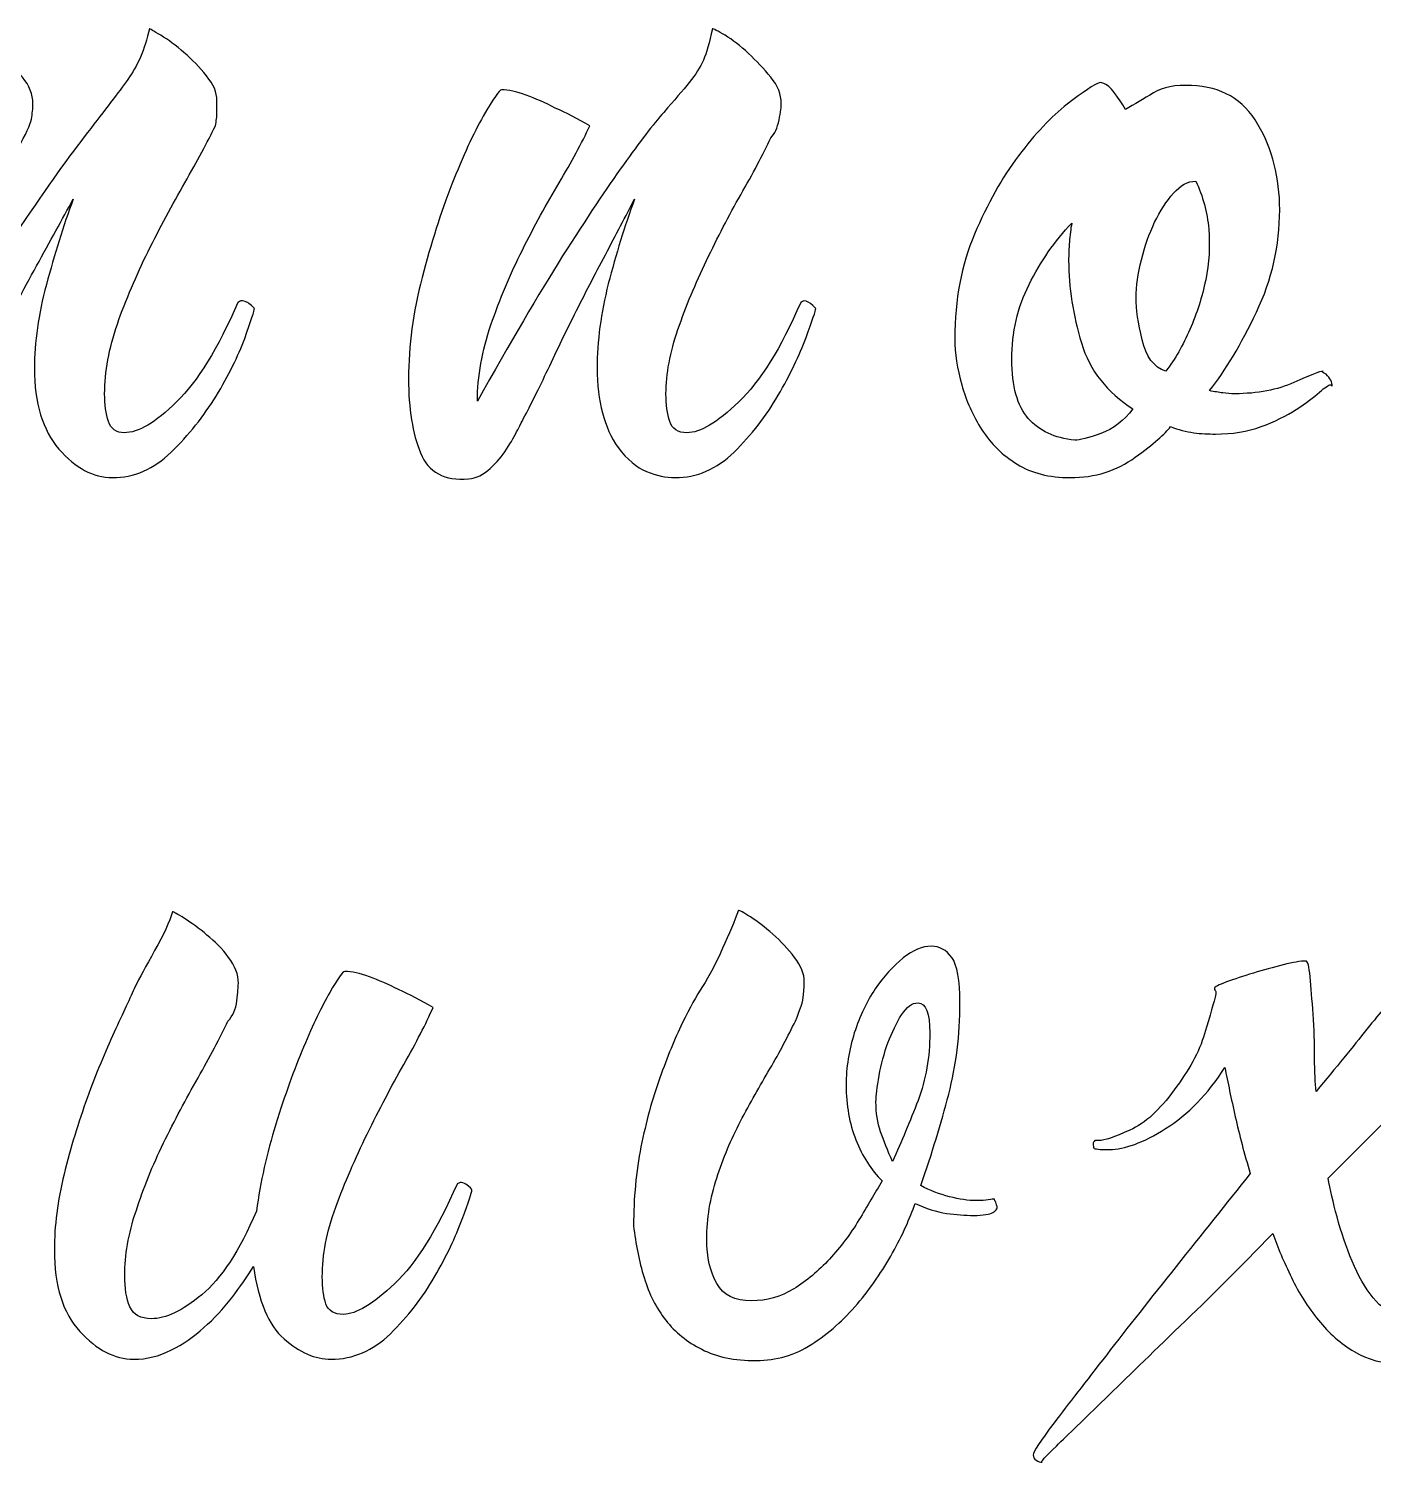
# Model space of a CAD drawing. Header units: centimetres. Extents: x -9.9 to 9.3, y -14 to 14.4.
# Drawn here: x -4.91 to 0.36, y -13.74 to -8.12 of the extents above; entities that cross this region are included whole.
import ezdxf

# ---------------------------------------------------------------- set-up
doc = ezdxf.new("R2010")
doc.units = ezdxf.units.CM
doc.header["$MEASUREMENT"] = 0
doc.layers.add('Layer 1', color=7, linetype='Continuous')

msp = doc.modelspace()

# ---------------------------------------------------------------- linework, layer by layer
at = {"layer": 'Layer 1', "color": 250}
for points, knots in [([(-5.215, -9.751), (-5.246, -9.813), (-5.278, -9.851), (-5.312, -9.865), (-5.312, -9.865), (-5.345, -9.879), (-5.369, -9.885), (-5.385, -9.885), (-5.385, -9.885), (-5.479, -9.885), (-5.542, -9.85), (-5.576, -9.78), (-5.576, -9.78), (-5.609, -9.709), (-5.625, -9.616), (-5.625, -9.498), (-5.625, -9.498), (-5.625, -9.416), (-5.618, -9.331), (-5.602, -9.243), (-5.602, -9.243), (-5.586, -9.155), (-5.565, -9.068), (-5.538, -8.982), (-5.538, -8.982), (-5.604, -9.127), (-5.67, -9.271), (-5.737, -9.416), (-5.737, -9.416), (-5.803, -9.561), (-5.854, -9.67), (-5.889, -9.745), (-5.889, -9.745), (-5.913, -9.799), (-5.943, -9.836), (-5.98, -9.853), (-5.98, -9.853), (-6.018, -9.871), (-6.044, -9.88), (-6.06, -9.88), (-6.06, -9.88), (-6.15, -9.88), (-6.211, -9.848), (-6.244, -9.786), (-6.244, -9.786), (-6.278, -9.723), (-6.294, -9.631), (-6.294, -9.51), (-6.294, -9.51), (-6.294, -9.361), (-6.274, -9.212), (-6.233, -9.061), (-6.233, -9.061), (-6.192, -8.911), (-6.145, -8.774), (-6.092, -8.651), (-6.092, -8.651), (-6.039, -8.527), (-5.991, -8.427), (-5.948, -8.349), (-5.948, -8.349), (-5.905, -8.27), (-5.88, -8.231), (-5.872, -8.231), (-5.872, -8.231), (-5.841, -8.231), (-5.805, -8.239), (-5.766, -8.255), (-5.766, -8.255), (-5.727, -8.27), (-5.688, -8.288), (-5.649, -8.307), (-5.649, -8.307), (-5.606, -8.327), (-5.561, -8.35), (-5.514, -8.378), (-5.514, -8.378), (-5.545, -8.44), (-5.589, -8.52), (-5.646, -8.615), (-5.646, -8.615), (-5.703, -8.711), (-5.758, -8.814), (-5.813, -8.923), (-5.813, -8.923), (-5.868, -9.033), (-5.917, -9.144), (-5.96, -9.258), (-5.96, -9.258), (-6.003, -9.371), (-6.024, -9.477), (-6.024, -9.575), (-6.024, -9.575), (-5.841, -9.238), (-5.686, -8.972), (-5.561, -8.777), (-5.561, -8.777), (-5.436, -8.581), (-5.35, -8.46), (-5.303, -8.413), (-5.303, -8.413), (-5.303, -8.413), (-5.309, -8.413), (-5.309, -8.413), (-5.309, -8.413), (-5.285, -8.374), (-5.264, -8.335), (-5.244, -8.296), (-5.244, -8.296), (-5.225, -8.264), (-5.208, -8.232), (-5.194, -8.199), (-5.194, -8.199), (-5.181, -8.166), (-5.17, -8.139), (-5.162, -8.12), (-5.162, -8.12), (-5.158, -8.12), (-5.142, -8.129), (-5.112, -8.146), (-5.112, -8.146), (-5.083, -8.164), (-5.053, -8.187), (-5.021, -8.217), (-5.021, -8.217), (-4.99, -8.246), (-4.961, -8.277), (-4.933, -8.31), (-4.933, -8.31), (-4.906, -8.344), (-4.892, -8.378), (-4.892, -8.413), (-4.892, -8.413), (-4.892, -8.433), (-4.894, -8.453), (-4.898, -8.475), (-4.898, -8.475), (-4.902, -8.496), (-4.92, -8.534), (-4.951, -8.589), (-4.951, -8.589), (-4.951, -8.589), (-4.957, -8.589), (-4.957, -8.589), (-4.957, -8.589), (-4.992, -8.656), (-5.032, -8.728), (-5.077, -8.806), (-5.077, -8.806), (-5.122, -8.884), (-5.165, -8.965), (-5.206, -9.05), (-5.206, -9.05), (-5.247, -9.134), (-5.281, -9.222), (-5.309, -9.314), (-5.309, -9.314), (-5.336, -9.405), (-5.35, -9.494), (-5.35, -9.58), (-5.35, -9.58), (-5.186, -9.283), (-5.05, -9.055), (-4.942, -8.897), (-4.942, -8.897), (-4.835, -8.739), (-4.747, -8.615), (-4.678, -8.527), (-4.678, -8.527), (-4.61, -8.439), (-4.557, -8.37), (-4.52, -8.319), (-4.52, -8.319), (-4.483, -8.268), (-4.454, -8.202), (-4.435, -8.12), (-4.435, -8.12), (-4.435, -8.12), (-4.42, -8.129), (-4.391, -8.146), (-4.391, -8.146), (-4.361, -8.164), (-4.331, -8.186), (-4.3, -8.214), (-4.3, -8.214), (-4.268, -8.241), (-4.239, -8.271), (-4.212, -8.305), (-4.212, -8.305), (-4.184, -8.338), (-4.171, -8.37), (-4.171, -8.401), (-4.171, -8.401), (-4.171, -8.417), (-4.171, -8.433), (-4.171, -8.448), (-4.171, -8.448), (-4.171, -8.464), (-4.173, -8.482), (-4.177, -8.501), (-4.177, -8.501), (-4.208, -8.564), (-4.248, -8.638), (-4.297, -8.724), (-4.297, -8.724), (-4.346, -8.81), (-4.394, -8.9), (-4.441, -8.994), (-4.441, -8.994), (-4.487, -9.088), (-4.528, -9.183), (-4.561, -9.278), (-4.561, -9.278), (-4.594, -9.374), (-4.611, -9.465), (-4.611, -9.551), (-4.611, -9.551), (-4.611, -9.594), (-4.606, -9.63), (-4.596, -9.66), (-4.596, -9.66), (-4.586, -9.689), (-4.566, -9.704), (-4.534, -9.704), (-4.534, -9.704), (-4.48, -9.704), (-4.411, -9.664), (-4.329, -9.583), (-4.329, -9.583), (-4.247, -9.503), (-4.167, -9.373), (-4.089, -9.193), (-4.089, -9.193), (-4.089, -9.193), (-4.085, -9.191), (-4.077, -9.187), (-4.077, -9.187), (-4.061, -9.187), (-4.048, -9.193), (-4.036, -9.205), (-4.036, -9.205), (-4.036, -9.205), (-4.024, -9.217), (-4.024, -9.217), (-4.024, -9.217), (-4.024, -9.225), (-4.037, -9.264), (-4.062, -9.334), (-4.062, -9.334), (-4.088, -9.404), (-4.125, -9.48), (-4.174, -9.56), (-4.174, -9.56), (-4.223, -9.64), (-4.281, -9.713), (-4.35, -9.78), (-4.35, -9.78), (-4.418, -9.846), (-4.495, -9.88), (-4.581, -9.88), (-4.581, -9.88), (-4.656, -9.88), (-4.725, -9.842), (-4.79, -9.768), (-4.79, -9.768), (-4.854, -9.694), (-4.886, -9.588), (-4.886, -9.451), (-4.886, -9.451), (-4.886, -9.35), (-4.871, -9.24), (-4.839, -9.123), (-4.839, -9.123), (-4.808, -9.006), (-4.773, -8.894), (-4.734, -8.788), (-4.734, -8.788), (-4.777, -8.867), (-4.825, -8.954), (-4.878, -9.05), (-4.878, -9.05), (-4.93, -9.145), (-4.98, -9.239), (-5.027, -9.331), (-5.027, -9.331), (-5.074, -9.423), (-5.115, -9.507), (-5.15, -9.583), (-5.15, -9.583), (-5.186, -9.66), (-5.207, -9.715), (-5.215, -9.751)], [0, 0, 0, 0, 0.013514, 0.013514, 0.013514, 0.013514, 0.027027, 0.027027, 0.027027, 0.027027, 0.040541, 0.040541, 0.040541, 0.040541, 0.054054, 0.054054, 0.054054, 0.054054, 0.067568, 0.067568, 0.067568, 0.067568, 0.081081, 0.081081, 0.081081, 0.081081, 0.094595, 0.094595, 0.094595, 0.094595, 0.108108, 0.108108, 0.108108, 0.108108, 0.121622, 0.121622, 0.121622, 0.121622, 0.135135, 0.135135, 0.135135, 0.135135, 0.148649, 0.148649, 0.148649, 0.148649, 0.162162, 0.162162, 0.162162, 0.162162, 0.175676, 0.175676, 0.175676, 0.175676, 0.189189, 0.189189, 0.189189, 0.189189, 0.202703, 0.202703, 0.202703, 0.202703, 0.216216, 0.216216, 0.216216, 0.216216, 0.22973, 0.22973, 0.22973, 0.22973, 0.243243, 0.243243, 0.243243, 0.243243, 0.256757, 0.256757, 0.256757, 0.256757, 0.27027, 0.27027, 0.27027, 0.27027, 0.283784, 0.283784, 0.283784, 0.283784, 0.297297, 0.297297, 0.297297, 0.297297, 0.310811, 0.310811, 0.310811, 0.310811, 0.324324, 0.324324, 0.324324, 0.324324, 0.337838, 0.337838, 0.337838, 0.337838, 0.351351, 0.351351, 0.351351, 0.351351, 0.364865, 0.364865, 0.364865, 0.364865, 0.378378, 0.378378, 0.378378, 0.378378, 0.391892, 0.391892, 0.391892, 0.391892, 0.405405, 0.405405, 0.405405, 0.405405, 0.418919, 0.418919, 0.418919, 0.418919, 0.432432, 0.432432, 0.432432, 0.432432, 0.445946, 0.445946, 0.445946, 0.445946, 0.459459, 0.459459, 0.459459, 0.459459, 0.472973, 0.472973, 0.472973, 0.472973, 0.486486, 0.486486, 0.486486, 0.486486, 0.5, 0.5, 0.5, 0.5, 0.513514, 0.513514, 0.513514, 0.513514, 0.527027, 0.527027, 0.527027, 0.527027, 0.540541, 0.540541, 0.540541, 0.540541, 0.554054, 0.554054, 0.554054, 0.554054, 0.567568, 0.567568, 0.567568, 0.567568, 0.581081, 0.581081, 0.581081, 0.581081, 0.594595, 0.594595, 0.594595, 0.594595, 0.608108, 0.608108, 0.608108, 0.608108, 0.621622, 0.621622, 0.621622, 0.621622, 0.635135, 0.635135, 0.635135, 0.635135, 0.648649, 0.648649, 0.648649, 0.648649, 0.662162, 0.662162, 0.662162, 0.662162, 0.675676, 0.675676, 0.675676, 0.675676, 0.689189, 0.689189, 0.689189, 0.689189, 0.702703, 0.702703, 0.702703, 0.702703, 0.716216, 0.716216, 0.716216, 0.716216, 0.72973, 0.72973, 0.72973, 0.72973, 0.743243, 0.743243, 0.743243, 0.743243, 0.756757, 0.756757, 0.756757, 0.756757, 0.77027, 0.77027, 0.77027, 0.77027, 0.783784, 0.783784, 0.783784, 0.783784, 0.797297, 0.797297, 0.797297, 0.797297, 0.810811, 0.810811, 0.810811, 0.810811, 0.824324, 0.824324, 0.824324, 0.824324, 0.837838, 0.837838, 0.837838, 0.837838, 0.851351, 0.851351, 0.851351, 0.851351, 0.864865, 0.864865, 0.864865, 0.864865, 0.878378, 0.878378, 0.878378, 0.878378, 0.891892, 0.891892, 0.891892, 0.891892, 0.905405, 0.905405, 0.905405, 0.905405, 0.918919, 0.918919, 0.918919, 0.918919, 0.932432, 0.932432, 0.932432, 0.932432, 0.945946, 0.945946, 0.945946, 0.945946, 0.959459, 0.959459, 0.959459, 0.959459, 0.972973, 0.972973, 0.972973, 0.972973, 1, 1, 1, 1]), ([(-2.599, -9.762), (-2.653, -9.684), (-2.681, -9.58), (-2.681, -9.451), (-2.681, -9.451), (-2.681, -9.346), (-2.666, -9.235), (-2.637, -9.12), (-2.637, -9.12), (-2.607, -9.005), (-2.573, -8.894), (-2.534, -8.788), (-2.534, -8.788), (-2.569, -8.855), (-2.607, -8.927), (-2.648, -9.006), (-2.648, -9.006), (-2.69, -9.084), (-2.73, -9.162), (-2.769, -9.24), (-2.769, -9.24), (-2.808, -9.318), (-2.845, -9.395), (-2.88, -9.469), (-2.88, -9.469), (-2.915, -9.543), (-2.947, -9.606), (-2.974, -9.657), (-2.974, -9.657), (-2.974, -9.657), (-2.98, -9.668), (-2.992, -9.692), (-2.992, -9.692), (-3.003, -9.715), (-3.018, -9.741), (-3.036, -9.768), (-3.036, -9.768), (-3.053, -9.796), (-3.075, -9.821), (-3.1, -9.844), (-3.1, -9.844), (-3.126, -9.868), (-3.154, -9.882), (-3.185, -9.885), (-3.185, -9.885), (-3.279, -9.893), (-3.342, -9.859), (-3.373, -9.783), (-3.373, -9.783), (-3.404, -9.707), (-3.42, -9.61), (-3.42, -9.492), (-3.42, -9.492), (-3.42, -9.363), (-3.402, -9.231), (-3.367, -9.096), (-3.367, -9.096), (-3.332, -8.962), (-3.293, -8.839), (-3.25, -8.73), (-3.25, -8.73), (-3.207, -8.62), (-3.166, -8.531), (-3.127, -8.463), (-3.127, -8.463), (-3.087, -8.394), (-3.064, -8.36), (-3.056, -8.36), (-3.056, -8.36), (-3.029, -8.36), (-2.997, -8.367), (-2.959, -8.381), (-2.959, -8.381), (-2.922, -8.394), (-2.884, -8.411), (-2.845, -8.431), (-2.845, -8.431), (-2.802, -8.45), (-2.757, -8.474), (-2.71, -8.501), (-2.71, -8.501), (-2.741, -8.568), (-2.781, -8.642), (-2.83, -8.724), (-2.83, -8.724), (-2.879, -8.806), (-2.927, -8.894), (-2.974, -8.988), (-2.974, -8.988), (-3.021, -9.082), (-3.062, -9.18), (-3.097, -9.281), (-3.097, -9.281), (-3.132, -9.383), (-3.15, -9.483), (-3.15, -9.58), (-3.15, -9.58), (-3.021, -9.35), (-2.91, -9.16), (-2.816, -9.011), (-2.816, -9.011), (-2.722, -8.863), (-2.643, -8.744), (-2.578, -8.654), (-2.578, -8.654), (-2.514, -8.564), (-2.461, -8.495), (-2.42, -8.448), (-2.42, -8.448), (-2.379, -8.401), (-2.345, -8.362), (-2.32, -8.331), (-2.32, -8.331), (-2.295, -8.3), (-2.276, -8.27), (-2.264, -8.243), (-2.264, -8.243), (-2.252, -8.216), (-2.241, -8.175), (-2.229, -8.12), (-2.229, -8.12), (-2.225, -8.12), (-2.209, -8.129), (-2.179, -8.146), (-2.179, -8.146), (-2.15, -8.164), (-2.12, -8.187), (-2.088, -8.217), (-2.088, -8.217), (-2.057, -8.246), (-2.028, -8.277), (-2, -8.31), (-2, -8.31), (-1.973, -8.344), (-1.959, -8.378), (-1.959, -8.413), (-1.959, -8.413), (-1.959, -8.425), (-1.962, -8.446), (-1.968, -8.478), (-1.968, -8.478), (-1.974, -8.509), (-1.985, -8.532), (-2, -8.548), (-2, -8.548), (-2.032, -8.614), (-2.071, -8.689), (-2.118, -8.771), (-2.118, -8.771), (-2.165, -8.853), (-2.209, -8.939), (-2.252, -9.029), (-2.252, -9.029), (-2.296, -9.119), (-2.333, -9.209), (-2.364, -9.299), (-2.364, -9.299), (-2.395, -9.389), (-2.411, -9.473), (-2.411, -9.551), (-2.411, -9.551), (-2.411, -9.594), (-2.406, -9.63), (-2.396, -9.66), (-2.396, -9.66), (-2.386, -9.689), (-2.364, -9.704), (-2.329, -9.704), (-2.329, -9.704), (-2.278, -9.704), (-2.21, -9.664), (-2.126, -9.583), (-2.126, -9.583), (-2.042, -9.503), (-1.961, -9.373), (-1.883, -9.193), (-1.883, -9.193), (-1.883, -9.193), (-1.879, -9.191), (-1.871, -9.187), (-1.871, -9.187), (-1.859, -9.187), (-1.848, -9.193), (-1.836, -9.205), (-1.836, -9.205), (-1.836, -9.205), (-1.824, -9.217), (-1.824, -9.217), (-1.824, -9.217), (-1.824, -9.225), (-1.837, -9.263), (-1.862, -9.331), (-1.862, -9.331), (-1.888, -9.4), (-1.924, -9.475), (-1.971, -9.557), (-1.971, -9.557), (-2.018, -9.639), (-2.076, -9.713), (-2.144, -9.78), (-2.144, -9.78), (-2.212, -9.846), (-2.29, -9.88), (-2.376, -9.88), (-2.376, -9.88), (-2.411, -9.88), (-2.448, -9.872), (-2.487, -9.856), (-2.487, -9.856), (-2.526, -9.84), (-2.563, -9.809), (-2.599, -9.762)], [0, 0, 0, 0, 0.018519, 0.018519, 0.018519, 0.018519, 0.037037, 0.037037, 0.037037, 0.037037, 0.055556, 0.055556, 0.055556, 0.055556, 0.074074, 0.074074, 0.074074, 0.074074, 0.092593, 0.092593, 0.092593, 0.092593, 0.111111, 0.111111, 0.111111, 0.111111, 0.12963, 0.12963, 0.12963, 0.12963, 0.148148, 0.148148, 0.148148, 0.148148, 0.166667, 0.166667, 0.166667, 0.166667, 0.185185, 0.185185, 0.185185, 0.185185, 0.203704, 0.203704, 0.203704, 0.203704, 0.222222, 0.222222, 0.222222, 0.222222, 0.240741, 0.240741, 0.240741, 0.240741, 0.259259, 0.259259, 0.259259, 0.259259, 0.277778, 0.277778, 0.277778, 0.277778, 0.296296, 0.296296, 0.296296, 0.296296, 0.314815, 0.314815, 0.314815, 0.314815, 0.333333, 0.333333, 0.333333, 0.333333, 0.351852, 0.351852, 0.351852, 0.351852, 0.37037, 0.37037, 0.37037, 0.37037, 0.388889, 0.388889, 0.388889, 0.388889, 0.407407, 0.407407, 0.407407, 0.407407, 0.425926, 0.425926, 0.425926, 0.425926, 0.444444, 0.444444, 0.444444, 0.444444, 0.462963, 0.462963, 0.462963, 0.462963, 0.481481, 0.481481, 0.481481, 0.481481, 0.5, 0.5, 0.5, 0.5, 0.518519, 0.518519, 0.518519, 0.518519, 0.537037, 0.537037, 0.537037, 0.537037, 0.555556, 0.555556, 0.555556, 0.555556, 0.574074, 0.574074, 0.574074, 0.574074, 0.592593, 0.592593, 0.592593, 0.592593, 0.611111, 0.611111, 0.611111, 0.611111, 0.62963, 0.62963, 0.62963, 0.62963, 0.648148, 0.648148, 0.648148, 0.648148, 0.666667, 0.666667, 0.666667, 0.666667, 0.685185, 0.685185, 0.685185, 0.685185, 0.703704, 0.703704, 0.703704, 0.703704, 0.722222, 0.722222, 0.722222, 0.722222, 0.740741, 0.740741, 0.740741, 0.740741, 0.759259, 0.759259, 0.759259, 0.759259, 0.777778, 0.777778, 0.777778, 0.777778, 0.796296, 0.796296, 0.796296, 0.796296, 0.814815, 0.814815, 0.814815, 0.814815, 0.833333, 0.833333, 0.833333, 0.833333, 0.851852, 0.851852, 0.851852, 0.851852, 0.87037, 0.87037, 0.87037, 0.87037, 0.888889, 0.888889, 0.888889, 0.888889, 0.907407, 0.907407, 0.907407, 0.907407, 0.925926, 0.925926, 0.925926, 0.925926, 0.944444, 0.944444, 0.944444, 0.944444, 0.962963, 0.962963, 0.962963, 0.962963, 1, 1, 1, 1]), ([(-0.352, -8.343), (-0.235, -8.347), (-0.148, -8.397), (-0.091, -8.495), (-0.091, -8.495), (-0.034, -8.593), (-0.006, -8.704), (-0.006, -8.83), (-0.006, -8.83), (-0.006, -8.97), (-0.036, -9.104), (-0.097, -9.231), (-0.097, -9.231), (-0.157, -9.358), (-0.219, -9.461), (-0.281, -9.539), (-0.281, -9.539), (-0.262, -9.543), (-0.244, -9.546), (-0.229, -9.548), (-0.229, -9.548), (-0.213, -9.55), (-0.197, -9.551), (-0.182, -9.551), (-0.182, -9.551), (-0.092, -9.551), (-0.015, -9.536), (0.05, -9.507), (0.05, -9.507), (0.114, -9.478), (0.153, -9.463), (0.164, -9.463), (0.164, -9.463), (0.164, -9.463), (0.158, -9.463), (0.158, -9.463), (0.158, -9.463), (0.162, -9.467), (0.168, -9.471), (0.176, -9.475), (0.176, -9.475), (0.192, -9.49), (0.2, -9.506), (0.2, -9.522), (0.2, -9.522), (0.2, -9.522), (0.198, -9.52), (0.194, -9.516), (0.194, -9.516), (0.186, -9.516), (0.171, -9.526), (0.15, -9.545), (0.15, -9.545), (0.128, -9.565), (0.098, -9.587), (0.059, -9.613), (0.059, -9.613), (0.02, -9.638), (-0.026, -9.661), (-0.079, -9.68), (-0.079, -9.68), (-0.132, -9.7), (-0.192, -9.709), (-0.258, -9.709), (-0.258, -9.709), (-0.285, -9.709), (-0.314, -9.708), (-0.343, -9.704), (-0.343, -9.704), (-0.372, -9.7), (-0.403, -9.692), (-0.434, -9.68), (-0.434, -9.68), (-0.454, -9.708), (-0.5, -9.748), (-0.572, -9.8), (-0.572, -9.8), (-0.644, -9.853), (-0.729, -9.88), (-0.827, -9.88), (-0.827, -9.88), (-0.909, -9.88), (-0.979, -9.862), (-1.035, -9.827), (-1.035, -9.827), (-1.092, -9.792), (-1.138, -9.747), (-1.173, -9.692), (-1.173, -9.692), (-1.208, -9.637), (-1.235, -9.578), (-1.252, -9.516), (-1.252, -9.516), (-1.27, -9.453), (-1.279, -9.393), (-1.279, -9.334), (-1.279, -9.334), (-1.279, -9.182), (-1.253, -9.046), (-1.202, -8.926), (-1.202, -8.926), (-1.152, -8.807), (-1.094, -8.704), (-1.029, -8.618), (-1.029, -8.618), (-0.965, -8.532), (-0.901, -8.465), (-0.839, -8.416), (-0.839, -8.416), (-0.776, -8.367), (-0.733, -8.339), (-0.71, -8.331), (-0.71, -8.331), (-0.702, -8.331), (-0.691, -8.336), (-0.677, -8.346), (-0.677, -8.346), (-0.664, -8.355), (-0.641, -8.386), (-0.61, -8.437), (-0.61, -8.437), (-0.575, -8.417), (-0.539, -8.395), (-0.501, -8.372), (-0.501, -8.372), (-0.464, -8.349), (-0.414, -8.339), (-0.352, -8.343)], [0, 0, 0, 0, 0.030303, 0.030303, 0.030303, 0.030303, 0.060606, 0.060606, 0.060606, 0.060606, 0.090909, 0.090909, 0.090909, 0.090909, 0.121212, 0.121212, 0.121212, 0.121212, 0.151515, 0.151515, 0.151515, 0.151515, 0.181818, 0.181818, 0.181818, 0.181818, 0.212121, 0.212121, 0.212121, 0.212121, 0.242424, 0.242424, 0.242424, 0.242424, 0.272727, 0.272727, 0.272727, 0.272727, 0.30303, 0.30303, 0.30303, 0.30303, 0.333333, 0.333333, 0.333333, 0.333333, 0.363636, 0.363636, 0.363636, 0.363636, 0.393939, 0.393939, 0.393939, 0.393939, 0.424242, 0.424242, 0.424242, 0.424242, 0.454545, 0.454545, 0.454545, 0.454545, 0.484848, 0.484848, 0.484848, 0.484848, 0.515152, 0.515152, 0.515152, 0.515152, 0.545455, 0.545455, 0.545455, 0.545455, 0.575758, 0.575758, 0.575758, 0.575758, 0.606061, 0.606061, 0.606061, 0.606061, 0.636364, 0.636364, 0.636364, 0.636364, 0.666667, 0.666667, 0.666667, 0.666667, 0.69697, 0.69697, 0.69697, 0.69697, 0.727273, 0.727273, 0.727273, 0.727273, 0.757576, 0.757576, 0.757576, 0.757576, 0.787879, 0.787879, 0.787879, 0.787879, 0.818182, 0.818182, 0.818182, 0.818182, 0.848485, 0.848485, 0.848485, 0.848485, 0.878788, 0.878788, 0.878788, 0.878788, 0.909091, 0.909091, 0.909091, 0.909091, 0.939394, 0.939394, 0.939394, 0.939394, 1, 1, 1, 1]), ([(-0.452, -9.463), (-0.416, -9.416), (-0.385, -9.361), (-0.358, -9.299), (-0.358, -9.299), (-0.33, -9.236), (-0.31, -9.172), (-0.296, -9.105), (-0.296, -9.105), (-0.282, -9.039), (-0.279, -8.972), (-0.284, -8.906), (-0.284, -8.906), (-0.29, -8.839), (-0.307, -8.777), (-0.334, -8.718), (-0.334, -8.718), (-0.366, -8.718), (-0.395, -8.734), (-0.422, -8.765), (-0.422, -8.765), (-0.45, -8.796), (-0.474, -8.834), (-0.496, -8.879), (-0.496, -8.879), (-0.517, -8.924), (-0.535, -8.973), (-0.548, -9.026), (-0.548, -9.026), (-0.562, -9.079), (-0.569, -9.129), (-0.569, -9.176), (-0.569, -9.176), (-0.569, -9.219), (-0.561, -9.273), (-0.545, -9.34), (-0.545, -9.34), (-0.53, -9.406), (-0.499, -9.447), (-0.452, -9.463)], [0, 0, 0, 0, 0.090909, 0.090909, 0.090909, 0.090909, 0.181818, 0.181818, 0.181818, 0.181818, 0.272727, 0.272727, 0.272727, 0.272727, 0.363636, 0.363636, 0.363636, 0.363636, 0.454545, 0.454545, 0.454545, 0.454545, 0.545455, 0.545455, 0.545455, 0.545455, 0.636364, 0.636364, 0.636364, 0.636364, 0.727273, 0.727273, 0.727273, 0.727273, 0.818182, 0.818182, 0.818182, 0.818182, 1, 1, 1, 1]), ([(-0.809, -9.733), (-0.79, -9.733), (-0.756, -9.724), (-0.707, -9.707), (-0.707, -9.707), (-0.658, -9.689), (-0.616, -9.657), (-0.581, -9.61), (-0.581, -9.61), (-0.682, -9.547), (-0.75, -9.461), (-0.783, -9.352), (-0.783, -9.352), (-0.816, -9.242), (-0.833, -9.135), (-0.833, -9.029), (-0.833, -9.029), (-0.833, -9.006), (-0.832, -8.981), (-0.83, -8.956), (-0.83, -8.956), (-0.828, -8.93), (-0.825, -8.906), (-0.821, -8.882), (-0.821, -8.882), (-0.888, -8.953), (-0.943, -9.033), (-0.988, -9.123), (-0.988, -9.123), (-1.033, -9.213), (-1.056, -9.311), (-1.056, -9.416), (-1.056, -9.416), (-1.056, -9.522), (-1.034, -9.599), (-0.991, -9.648), (-0.991, -9.648), (-0.948, -9.697), (-0.888, -9.725), (-0.809, -9.733)], [0, 0, 0, 0, 0.090909, 0.090909, 0.090909, 0.090909, 0.181818, 0.181818, 0.181818, 0.181818, 0.272727, 0.272727, 0.272727, 0.272727, 0.363636, 0.363636, 0.363636, 0.363636, 0.454545, 0.454545, 0.454545, 0.454545, 0.545455, 0.545455, 0.545455, 0.545455, 0.636364, 0.636364, 0.636364, 0.636364, 0.727273, 0.727273, 0.727273, 0.727273, 0.818182, 0.818182, 0.818182, 0.818182, 1, 1, 1, 1]), ([(-1.124, -12.708), (-1.124, -12.712), (-1.122, -12.716), (-1.118, -12.72), (-1.118, -12.72), (-1.118, -12.724), (-1.117, -12.727), (-1.116, -12.731), (-1.116, -12.731), (-1.114, -12.735), (-1.113, -12.739), (-1.113, -12.743), (-1.113, -12.743), (-1.113, -12.747), (-1.118, -12.753), (-1.13, -12.761), (-1.13, -12.761), (-1.142, -12.768), (-1.167, -12.772), (-1.206, -12.772), (-1.206, -12.772), (-1.238, -12.772), (-1.273, -12.769), (-1.312, -12.764), (-1.312, -12.764), (-1.351, -12.758), (-1.392, -12.745), (-1.435, -12.725), (-1.435, -12.725), (-1.455, -12.784), (-1.484, -12.849), (-1.523, -12.919), (-1.523, -12.919), (-1.562, -12.989), (-1.608, -13.056), (-1.661, -13.119), (-1.661, -13.119), (-1.714, -13.181), (-1.773, -13.234), (-1.84, -13.277), (-1.84, -13.277), (-1.906, -13.32), (-1.979, -13.341), (-2.057, -13.341), (-2.057, -13.341), (-2.143, -13.341), (-2.214, -13.327), (-2.271, -13.297), (-2.271, -13.297), (-2.328, -13.268), (-2.375, -13.23), (-2.412, -13.183), (-2.412, -13.183), (-2.449, -13.136), (-2.477, -13.08), (-2.497, -13.016), (-2.497, -13.016), (-2.517, -12.951), (-2.53, -12.884), (-2.538, -12.813), (-2.538, -12.813), (-2.538, -12.704), (-2.528, -12.6), (-2.509, -12.503), (-2.509, -12.503), (-2.489, -12.405), (-2.465, -12.315), (-2.435, -12.233), (-2.435, -12.233), (-2.406, -12.151), (-2.377, -12.079), (-2.347, -12.019), (-2.347, -12.019), (-2.318, -11.958), (-2.292, -11.91), (-2.268, -11.875), (-2.268, -11.875), (-2.241, -11.832), (-2.214, -11.782), (-2.189, -11.725), (-2.189, -11.725), (-2.164, -11.669), (-2.143, -11.619), (-2.127, -11.576), (-2.127, -11.576), (-2.123, -11.576), (-2.108, -11.585), (-2.08, -11.602), (-2.08, -11.602), (-2.053, -11.62), (-2.024, -11.642), (-1.992, -11.67), (-1.992, -11.67), (-1.961, -11.697), (-1.933, -11.727), (-1.907, -11.761), (-1.907, -11.761), (-1.882, -11.794), (-1.869, -11.826), (-1.869, -11.857), (-1.869, -11.857), (-1.869, -11.865), (-1.87, -11.882), (-1.872, -11.907), (-1.872, -11.907), (-1.874, -11.933), (-1.885, -11.967), (-1.904, -12.01), (-1.904, -12.01), (-1.932, -12.068), (-1.965, -12.131), (-2.004, -12.198), (-2.004, -12.198), (-2.043, -12.264), (-2.081, -12.332), (-2.119, -12.403), (-2.119, -12.403), (-2.156, -12.473), (-2.187, -12.548), (-2.212, -12.626), (-2.212, -12.626), (-2.238, -12.704), (-2.251, -12.784), (-2.251, -12.866), (-2.251, -12.866), (-2.251, -12.937), (-2.238, -12.994), (-2.212, -13.039), (-2.212, -13.039), (-2.187, -13.084), (-2.141, -13.107), (-2.075, -13.107), (-2.075, -13.107), (-2.016, -13.107), (-1.961, -13.091), (-1.91, -13.06), (-1.91, -13.06), (-1.86, -13.029), (-1.813, -12.989), (-1.77, -12.943), (-1.77, -12.943), (-1.727, -12.896), (-1.688, -12.845), (-1.655, -12.79), (-1.655, -12.79), (-1.622, -12.735), (-1.592, -12.684), (-1.564, -12.637), (-1.564, -12.637), (-1.607, -12.594), (-1.641, -12.541), (-1.667, -12.476), (-1.667, -12.476), (-1.692, -12.412), (-1.705, -12.34), (-1.705, -12.262), (-1.705, -12.262), (-1.705, -12.192), (-1.694, -12.123), (-1.673, -12.057), (-1.673, -12.057), (-1.651, -11.99), (-1.624, -11.933), (-1.591, -11.884), (-1.591, -11.884), (-1.557, -11.835), (-1.521, -11.795), (-1.482, -11.763), (-1.482, -11.763), (-1.443, -11.732), (-1.406, -11.717), (-1.371, -11.717), (-1.371, -11.717), (-1.339, -11.717), (-1.313, -11.731), (-1.291, -11.761), (-1.291, -11.761), (-1.27, -11.79), (-1.259, -11.849), (-1.259, -11.939), (-1.259, -11.939), (-1.259, -12.065), (-1.274, -12.184), (-1.303, -12.297), (-1.303, -12.297), (-1.333, -12.411), (-1.369, -12.53), (-1.412, -12.655), (-1.412, -12.655), (-1.377, -12.675), (-1.339, -12.689), (-1.3, -12.699), (-1.3, -12.699), (-1.261, -12.709), (-1.226, -12.714), (-1.195, -12.714), (-1.195, -12.714), (-1.175, -12.714), (-1.159, -12.713), (-1.148, -12.711), (-1.148, -12.711), (-1.136, -12.709), (-1.128, -12.708), (-1.124, -12.708)], [0, 0, 0, 0, 0.019231, 0.019231, 0.019231, 0.019231, 0.038462, 0.038462, 0.038462, 0.038462, 0.057692, 0.057692, 0.057692, 0.057692, 0.076923, 0.076923, 0.076923, 0.076923, 0.096154, 0.096154, 0.096154, 0.096154, 0.115385, 0.115385, 0.115385, 0.115385, 0.134615, 0.134615, 0.134615, 0.134615, 0.153846, 0.153846, 0.153846, 0.153846, 0.173077, 0.173077, 0.173077, 0.173077, 0.192308, 0.192308, 0.192308, 0.192308, 0.211538, 0.211538, 0.211538, 0.211538, 0.230769, 0.230769, 0.230769, 0.230769, 0.25, 0.25, 0.25, 0.25, 0.269231, 0.269231, 0.269231, 0.269231, 0.288462, 0.288462, 0.288462, 0.288462, 0.307692, 0.307692, 0.307692, 0.307692, 0.326923, 0.326923, 0.326923, 0.326923, 0.346154, 0.346154, 0.346154, 0.346154, 0.365385, 0.365385, 0.365385, 0.365385, 0.384615, 0.384615, 0.384615, 0.384615, 0.403846, 0.403846, 0.403846, 0.403846, 0.423077, 0.423077, 0.423077, 0.423077, 0.442308, 0.442308, 0.442308, 0.442308, 0.461538, 0.461538, 0.461538, 0.461538, 0.480769, 0.480769, 0.480769, 0.480769, 0.5, 0.5, 0.5, 0.5, 0.519231, 0.519231, 0.519231, 0.519231, 0.538462, 0.538462, 0.538462, 0.538462, 0.557692, 0.557692, 0.557692, 0.557692, 0.576923, 0.576923, 0.576923, 0.576923, 0.596154, 0.596154, 0.596154, 0.596154, 0.615385, 0.615385, 0.615385, 0.615385, 0.634615, 0.634615, 0.634615, 0.634615, 0.653846, 0.653846, 0.653846, 0.653846, 0.673077, 0.673077, 0.673077, 0.673077, 0.692308, 0.692308, 0.692308, 0.692308, 0.711538, 0.711538, 0.711538, 0.711538, 0.730769, 0.730769, 0.730769, 0.730769, 0.75, 0.75, 0.75, 0.75, 0.769231, 0.769231, 0.769231, 0.769231, 0.788462, 0.788462, 0.788462, 0.788462, 0.807692, 0.807692, 0.807692, 0.807692, 0.826923, 0.826923, 0.826923, 0.826923, 0.846154, 0.846154, 0.846154, 0.846154, 0.865385, 0.865385, 0.865385, 0.865385, 0.884615, 0.884615, 0.884615, 0.884615, 0.903846, 0.903846, 0.903846, 0.903846, 0.923077, 0.923077, 0.923077, 0.923077, 0.942308, 0.942308, 0.942308, 0.942308, 0.961538, 0.961538, 0.961538, 0.961538, 1, 1, 1, 1]), ([(-3.195, -12.649), (-3.179, -12.661), (-3.172, -12.669), (-3.172, -12.673), (-3.172, -12.673), (-3.172, -12.681), (-3.184, -12.719), (-3.21, -12.787), (-3.21, -12.787), (-3.235, -12.856), (-3.271, -12.931), (-3.318, -13.013), (-3.318, -13.013), (-3.365, -13.095), (-3.423, -13.169), (-3.491, -13.236), (-3.491, -13.236), (-3.56, -13.302), (-3.637, -13.336), (-3.723, -13.336), (-3.723, -13.336), (-3.786, -13.336), (-3.847, -13.309), (-3.908, -13.256), (-3.908, -13.256), (-3.968, -13.204), (-4.008, -13.109), (-4.028, -12.972), (-4.028, -12.972), (-4.051, -13.011), (-4.08, -13.052), (-4.113, -13.095), (-4.113, -13.095), (-4.146, -13.138), (-4.182, -13.177), (-4.222, -13.212), (-4.222, -13.212), (-4.261, -13.248), (-4.304, -13.277), (-4.351, -13.3), (-4.351, -13.3), (-4.398, -13.324), (-4.446, -13.336), (-4.497, -13.336), (-4.497, -13.336), (-4.572, -13.336), (-4.642, -13.299), (-4.708, -13.227), (-4.708, -13.227), (-4.775, -13.155), (-4.808, -13.048), (-4.808, -12.907), (-4.808, -12.907), (-4.808, -12.813), (-4.795, -12.715), (-4.77, -12.611), (-4.77, -12.611), (-4.745, -12.507), (-4.714, -12.408), (-4.679, -12.312), (-4.679, -12.312), (-4.644, -12.216), (-4.609, -12.13), (-4.574, -12.054), (-4.574, -12.054), (-4.538, -11.978), (-4.511, -11.918), (-4.491, -11.875), (-4.491, -11.875), (-4.476, -11.844), (-4.45, -11.797), (-4.415, -11.734), (-4.415, -11.734), (-4.38, -11.672), (-4.357, -11.621), (-4.345, -11.582), (-4.345, -11.582), (-4.341, -11.582), (-4.325, -11.59), (-4.298, -11.608), (-4.298, -11.608), (-4.27, -11.626), (-4.241, -11.647), (-4.21, -11.673), (-4.21, -11.673), (-4.179, -11.698), (-4.15, -11.727), (-4.125, -11.761), (-4.125, -11.761), (-4.099, -11.794), (-4.087, -11.828), (-4.087, -11.863), (-4.087, -11.863), (-4.087, -11.875), (-4.089, -11.897), (-4.093, -11.931), (-4.093, -11.931), (-4.096, -11.964), (-4.108, -11.99), (-4.128, -12.01), (-4.128, -12.01), (-4.159, -12.076), (-4.198, -12.151), (-4.245, -12.233), (-4.245, -12.233), (-4.292, -12.315), (-4.337, -12.4), (-4.38, -12.488), (-4.38, -12.488), (-4.423, -12.576), (-4.459, -12.665), (-4.488, -12.755), (-4.488, -12.755), (-4.518, -12.845), (-4.532, -12.929), (-4.532, -13.007), (-4.532, -13.007), (-4.532, -13.058), (-4.526, -13.099), (-4.512, -13.13), (-4.512, -13.13), (-4.498, -13.162), (-4.47, -13.177), (-4.427, -13.177), (-4.427, -13.177), (-4.372, -13.177), (-4.307, -13.146), (-4.23, -13.083), (-4.23, -13.083), (-4.154, -13.021), (-4.083, -12.911), (-4.016, -12.755), (-4.016, -12.755), (-4.001, -12.641), (-3.975, -12.528), (-3.94, -12.415), (-3.94, -12.415), (-3.905, -12.301), (-3.869, -12.2), (-3.831, -12.112), (-3.831, -12.112), (-3.794, -12.024), (-3.76, -11.953), (-3.729, -11.898), (-3.729, -11.898), (-3.698, -11.844), (-3.678, -11.816), (-3.67, -11.816), (-3.67, -11.816), (-3.643, -11.816), (-3.611, -11.823), (-3.573, -11.837), (-3.573, -11.837), (-3.536, -11.85), (-3.498, -11.867), (-3.459, -11.887), (-3.459, -11.887), (-3.416, -11.906), (-3.371, -11.93), (-3.324, -11.957), (-3.324, -11.957), (-3.351, -12.02), (-3.39, -12.094), (-3.438, -12.18), (-3.438, -12.18), (-3.487, -12.266), (-3.535, -12.357), (-3.582, -12.453), (-3.582, -12.453), (-3.629, -12.549), (-3.67, -12.644), (-3.705, -12.74), (-3.705, -12.74), (-3.741, -12.836), (-3.758, -12.927), (-3.758, -13.013), (-3.758, -13.013), (-3.758, -13.056), (-3.753, -13.091), (-3.744, -13.119), (-3.744, -13.119), (-3.734, -13.146), (-3.711, -13.16), (-3.676, -13.16), (-3.676, -13.16), (-3.625, -13.16), (-3.558, -13.119), (-3.474, -13.039), (-3.474, -13.039), (-3.39, -12.959), (-3.308, -12.829), (-3.23, -12.649), (-3.23, -12.649), (-3.23, -12.649), (-3.226, -12.647), (-3.218, -12.643), (-3.218, -12.643), (-3.211, -12.643), (-3.203, -12.645), (-3.195, -12.649)], [0, 0, 0, 0, 0.019608, 0.019608, 0.019608, 0.019608, 0.039216, 0.039216, 0.039216, 0.039216, 0.058824, 0.058824, 0.058824, 0.058824, 0.078431, 0.078431, 0.078431, 0.078431, 0.098039, 0.098039, 0.098039, 0.098039, 0.117647, 0.117647, 0.117647, 0.117647, 0.137255, 0.137255, 0.137255, 0.137255, 0.156863, 0.156863, 0.156863, 0.156863, 0.176471, 0.176471, 0.176471, 0.176471, 0.196078, 0.196078, 0.196078, 0.196078, 0.215686, 0.215686, 0.215686, 0.215686, 0.235294, 0.235294, 0.235294, 0.235294, 0.254902, 0.254902, 0.254902, 0.254902, 0.27451, 0.27451, 0.27451, 0.27451, 0.294118, 0.294118, 0.294118, 0.294118, 0.313725, 0.313725, 0.313725, 0.313725, 0.333333, 0.333333, 0.333333, 0.333333, 0.352941, 0.352941, 0.352941, 0.352941, 0.372549, 0.372549, 0.372549, 0.372549, 0.392157, 0.392157, 0.392157, 0.392157, 0.411765, 0.411765, 0.411765, 0.411765, 0.431373, 0.431373, 0.431373, 0.431373, 0.45098, 0.45098, 0.45098, 0.45098, 0.470588, 0.470588, 0.470588, 0.470588, 0.490196, 0.490196, 0.490196, 0.490196, 0.509804, 0.509804, 0.509804, 0.509804, 0.529412, 0.529412, 0.529412, 0.529412, 0.54902, 0.54902, 0.54902, 0.54902, 0.568627, 0.568627, 0.568627, 0.568627, 0.588235, 0.588235, 0.588235, 0.588235, 0.607843, 0.607843, 0.607843, 0.607843, 0.627451, 0.627451, 0.627451, 0.627451, 0.647059, 0.647059, 0.647059, 0.647059, 0.666667, 0.666667, 0.666667, 0.666667, 0.686275, 0.686275, 0.686275, 0.686275, 0.705882, 0.705882, 0.705882, 0.705882, 0.72549, 0.72549, 0.72549, 0.72549, 0.745098, 0.745098, 0.745098, 0.745098, 0.764706, 0.764706, 0.764706, 0.764706, 0.784314, 0.784314, 0.784314, 0.784314, 0.803922, 0.803922, 0.803922, 0.803922, 0.823529, 0.823529, 0.823529, 0.823529, 0.843137, 0.843137, 0.843137, 0.843137, 0.862745, 0.862745, 0.862745, 0.862745, 0.882353, 0.882353, 0.882353, 0.882353, 0.901961, 0.901961, 0.901961, 0.901961, 0.921569, 0.921569, 0.921569, 0.921569, 0.941176, 0.941176, 0.941176, 0.941176, 0.960784, 0.960784, 0.960784, 0.960784, 1, 1, 1, 1]), ([(1.099, -12.649), (1.111, -12.657), (1.117, -12.665), (1.117, -12.673), (1.117, -12.673), (1.117, -12.688), (1.098, -12.732), (1.061, -12.805), (1.061, -12.805), (1.024, -12.877), (0.972, -12.96), (0.905, -13.054), (0.905, -13.054), (0.89, -13.074), (0.869, -13.1), (0.844, -13.133), (0.844, -13.133), (0.818, -13.166), (0.788, -13.199), (0.753, -13.23), (0.753, -13.23), (0.718, -13.261), (0.677, -13.29), (0.63, -13.315), (0.63, -13.315), (0.583, -13.34), (0.528, -13.353), (0.465, -13.353), (0.465, -13.353), (0.399, -13.353), (0.339, -13.338), (0.286, -13.306), (0.286, -13.306), (0.234, -13.275), (0.187, -13.234), (0.146, -13.183), (0.146, -13.183), (0.105, -13.132), (0.069, -13.076), (0.04, -13.016), (0.04, -13.016), (0.011, -12.955), (-0.014, -12.898), (-0.033, -12.843), (-0.033, -12.843), (-0.162, -12.976), (-0.283, -13.097), (-0.397, -13.206), (-0.397, -13.206), (-0.51, -13.316), (-0.608, -13.411), (-0.69, -13.491), (-0.69, -13.491), (-0.772, -13.571), (-0.836, -13.633), (-0.881, -13.676), (-0.881, -13.676), (-0.926, -13.719), (-0.944, -13.74), (-0.937, -13.74), (-0.937, -13.74), (-0.944, -13.74), (-0.952, -13.737), (-0.96, -13.732), (-0.96, -13.732), (-0.968, -13.726), (-0.972, -13.719), (-0.972, -13.711), (-0.972, -13.711), (-0.972, -13.699), (-0.944, -13.657), (-0.89, -13.585), (-0.89, -13.585), (-0.835, -13.513), (-0.766, -13.424), (-0.684, -13.318), (-0.684, -13.318), (-0.602, -13.212), (-0.511, -13.097), (-0.412, -12.972), (-0.412, -12.972), (-0.312, -12.847), (-0.215, -12.725), (-0.121, -12.608), (-0.121, -12.608), (-0.145, -12.53), (-0.164, -12.456), (-0.18, -12.385), (-0.18, -12.385), (-0.196, -12.315), (-0.209, -12.25), (-0.221, -12.192), (-0.221, -12.192), (-0.287, -12.297), (-0.365, -12.377), (-0.453, -12.432), (-0.453, -12.432), (-0.541, -12.487), (-0.614, -12.514), (-0.673, -12.514), (-0.673, -12.514), (-0.712, -12.514), (-0.732, -12.512), (-0.734, -12.508), (-0.734, -12.508), (-0.736, -12.505), (-0.737, -12.499), (-0.737, -12.491), (-0.737, -12.491), (-0.737, -12.487), (-0.735, -12.483), (-0.731, -12.479), (-0.731, -12.479), (-0.731, -12.479), (-0.725, -12.479), (-0.725, -12.479), (-0.725, -12.479), (-0.725, -12.479), (-0.714, -12.479), (-0.714, -12.479), (-0.714, -12.479), (-0.694, -12.479), (-0.654, -12.465), (-0.593, -12.438), (-0.593, -12.438), (-0.533, -12.411), (-0.475, -12.358), (-0.42, -12.28), (-0.42, -12.28), (-0.362, -12.205), (-0.322, -12.132), (-0.3, -12.06), (-0.3, -12.06), (-0.279, -11.987), (-0.264, -11.936), (-0.256, -11.904), (-0.256, -11.904), (-0.256, -11.896), (-0.257, -11.892), (-0.259, -11.89), (-0.259, -11.89), (-0.261, -11.888), (-0.262, -11.885), (-0.262, -11.881), (-0.262, -11.881), (-0.262, -11.877), (-0.246, -11.869), (-0.215, -11.857), (-0.215, -11.857), (-0.184, -11.846), (-0.149, -11.834), (-0.109, -11.822), (-0.109, -11.822), (-0.07, -11.81), (-0.031, -11.8), (0.008, -11.79), (0.008, -11.79), (0.047, -11.78), (0.076, -11.775), (0.096, -11.775), (0.096, -11.775), (0.104, -11.775), (0.11, -11.796), (0.113, -11.837), (0.113, -11.837), (0.117, -11.878), (0.121, -11.927), (0.125, -11.983), (0.125, -11.983), (0.129, -12.04), (0.131, -12.097), (0.131, -12.154), (0.131, -12.154), (0.131, -12.21), (0.133, -12.254), (0.137, -12.286), (0.137, -12.286), (0.215, -12.192), (0.282, -12.111), (0.336, -12.042), (0.336, -12.042), (0.391, -11.974), (0.428, -11.928), (0.448, -11.904), (0.448, -11.904), (0.479, -11.869), (0.508, -11.836), (0.536, -11.804), (0.536, -11.804), (0.559, -11.777), (0.582, -11.749), (0.603, -11.719), (0.603, -11.719), (0.625, -11.69), (0.639, -11.666), (0.647, -11.646), (0.647, -11.646), (0.679, -11.673), (0.706, -11.701), (0.729, -11.728), (0.729, -11.728), (0.749, -11.752), (0.768, -11.777), (0.788, -11.804), (0.788, -11.804), (0.808, -11.832), (0.817, -11.861), (0.817, -11.892), (0.817, -11.892), (0.821, -11.908), (0.819, -11.926), (0.812, -11.945), (0.812, -11.945), (0.8, -11.984), (0.768, -12.031), (0.718, -12.086), (0.718, -12.086), (0.718, -12.086), (0.718, -12.092), (0.718, -12.092), (0.718, -12.092), (0.718, -12.092), (0.184, -12.626), (0.184, -12.626), (0.184, -12.626), (0.192, -12.669), (0.203, -12.72), (0.219, -12.778), (0.219, -12.778), (0.235, -12.837), (0.254, -12.895), (0.278, -12.951), (0.278, -12.951), (0.301, -13.008), (0.329, -13.056), (0.36, -13.095), (0.36, -13.095), (0.391, -13.134), (0.428, -13.154), (0.471, -13.154), (0.471, -13.154), (0.518, -13.154), (0.564, -13.143), (0.609, -13.121), (0.609, -13.121), (0.654, -13.1), (0.695, -13.073), (0.732, -13.039), (0.732, -13.039), (0.769, -13.006), (0.803, -12.973), (0.832, -12.94), (0.832, -12.94), (0.861, -12.906), (0.886, -12.878), (0.905, -12.855), (0.905, -12.855), (0.98, -12.765), (1.024, -12.707), (1.037, -12.681), (1.037, -12.681), (1.051, -12.656), (1.064, -12.643), (1.075, -12.643), (1.075, -12.643), (1.083, -12.643), (1.091, -12.645), (1.099, -12.649)], [0, 0, 0, 0, 0.014706, 0.014706, 0.014706, 0.014706, 0.029412, 0.029412, 0.029412, 0.029412, 0.044118, 0.044118, 0.044118, 0.044118, 0.058824, 0.058824, 0.058824, 0.058824, 0.073529, 0.073529, 0.073529, 0.073529, 0.088235, 0.088235, 0.088235, 0.088235, 0.102941, 0.102941, 0.102941, 0.102941, 0.117647, 0.117647, 0.117647, 0.117647, 0.132353, 0.132353, 0.132353, 0.132353, 0.147059, 0.147059, 0.147059, 0.147059, 0.161765, 0.161765, 0.161765, 0.161765, 0.176471, 0.176471, 0.176471, 0.176471, 0.191176, 0.191176, 0.191176, 0.191176, 0.205882, 0.205882, 0.205882, 0.205882, 0.220588, 0.220588, 0.220588, 0.220588, 0.235294, 0.235294, 0.235294, 0.235294, 0.25, 0.25, 0.25, 0.25, 0.264706, 0.264706, 0.264706, 0.264706, 0.279412, 0.279412, 0.279412, 0.279412, 0.294118, 0.294118, 0.294118, 0.294118, 0.308824, 0.308824, 0.308824, 0.308824, 0.323529, 0.323529, 0.323529, 0.323529, 0.338235, 0.338235, 0.338235, 0.338235, 0.352941, 0.352941, 0.352941, 0.352941, 0.367647, 0.367647, 0.367647, 0.367647, 0.382353, 0.382353, 0.382353, 0.382353, 0.397059, 0.397059, 0.397059, 0.397059, 0.411765, 0.411765, 0.411765, 0.411765, 0.426471, 0.426471, 0.426471, 0.426471, 0.441176, 0.441176, 0.441176, 0.441176, 0.455882, 0.455882, 0.455882, 0.455882, 0.470588, 0.470588, 0.470588, 0.470588, 0.485294, 0.485294, 0.485294, 0.485294, 0.5, 0.5, 0.5, 0.5, 0.514706, 0.514706, 0.514706, 0.514706, 0.529412, 0.529412, 0.529412, 0.529412, 0.544118, 0.544118, 0.544118, 0.544118, 0.558824, 0.558824, 0.558824, 0.558824, 0.573529, 0.573529, 0.573529, 0.573529, 0.588235, 0.588235, 0.588235, 0.588235, 0.602941, 0.602941, 0.602941, 0.602941, 0.617647, 0.617647, 0.617647, 0.617647, 0.632353, 0.632353, 0.632353, 0.632353, 0.647059, 0.647059, 0.647059, 0.647059, 0.661765, 0.661765, 0.661765, 0.661765, 0.676471, 0.676471, 0.676471, 0.676471, 0.691176, 0.691176, 0.691176, 0.691176, 0.705882, 0.705882, 0.705882, 0.705882, 0.720588, 0.720588, 0.720588, 0.720588, 0.735294, 0.735294, 0.735294, 0.735294, 0.75, 0.75, 0.75, 0.75, 0.764706, 0.764706, 0.764706, 0.764706, 0.779412, 0.779412, 0.779412, 0.779412, 0.794118, 0.794118, 0.794118, 0.794118, 0.808824, 0.808824, 0.808824, 0.808824, 0.823529, 0.823529, 0.823529, 0.823529, 0.838235, 0.838235, 0.838235, 0.838235, 0.852941, 0.852941, 0.852941, 0.852941, 0.867647, 0.867647, 0.867647, 0.867647, 0.882353, 0.882353, 0.882353, 0.882353, 0.897059, 0.897059, 0.897059, 0.897059, 0.911765, 0.911765, 0.911765, 0.911765, 0.926471, 0.926471, 0.926471, 0.926471, 0.941176, 0.941176, 0.941176, 0.941176, 0.955882, 0.955882, 0.955882, 0.955882, 0.970588, 0.970588, 0.970588, 0.970588, 1, 1, 1, 1]), ([(-1.523, -12.561), (-1.488, -12.483), (-1.455, -12.403), (-1.423, -12.321), (-1.423, -12.321), (-1.392, -12.239), (-1.377, -12.151), (-1.377, -12.057), (-1.377, -12.057), (-1.377, -11.979), (-1.392, -11.939), (-1.423, -11.939), (-1.423, -11.939), (-1.447, -11.939), (-1.468, -11.955), (-1.488, -11.986), (-1.488, -11.986), (-1.508, -12.018), (-1.525, -12.054), (-1.541, -12.095), (-1.541, -12.095), (-1.556, -12.136), (-1.568, -12.179), (-1.576, -12.224), (-1.576, -12.224), (-1.584, -12.269), (-1.588, -12.303), (-1.588, -12.327), (-1.588, -12.327), (-1.588, -12.37), (-1.582, -12.409), (-1.57, -12.444), (-1.57, -12.444), (-1.558, -12.479), (-1.543, -12.518), (-1.523, -12.561)], [0, 0, 0, 0, 0.1, 0.1, 0.1, 0.1, 0.2, 0.2, 0.2, 0.2, 0.3, 0.3, 0.3, 0.3, 0.4, 0.4, 0.4, 0.4, 0.5, 0.5, 0.5, 0.5, 0.6, 0.6, 0.6, 0.6, 0.7, 0.7, 0.7, 0.7, 0.8, 0.8, 0.8, 0.8, 1, 1, 1, 1])]:
    msp.add_open_spline(points, degree=3, knots=knots, dxfattribs=at)

doc.saveas('drawing.dxf')
